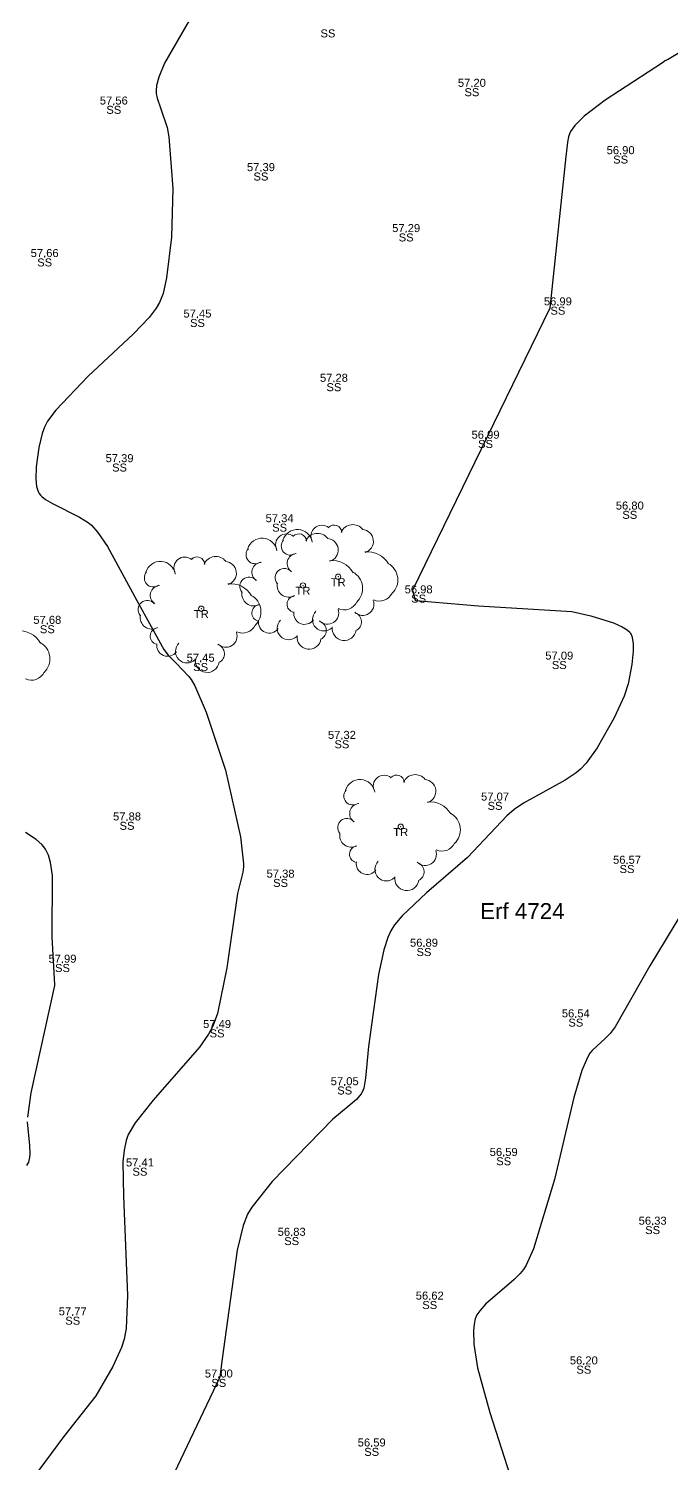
# Model space of a CAD drawing. Header units: metres. Extents: x -244 to 200, y -283 to 282.
# Drawn here: x -27.1 to 33.1, y 30 to 164.5 of the extents above; entities that cross this region are included whole.
import ezdxf
from ezdxf.enums import TextEntityAlignment as Align

# ---------------------------------------------------------------- set-up
doc = ezdxf.new("R2010")
doc.units = ezdxf.units.M
doc.layers.add('CADASTRAL', color=7, linetype='Continuous')
for name, color, linetype, lineweight in [('CONTOURS', 1, 'Continuous', 0), ('DESCRIPTIONS', 1, 'Continuous', 0), ('LEVELS', 1, 'Continuous', 0), ('POINTS', 1, 'Continuous', 0), ('TREES', 14, 'Continuous', 0)]:
    doc.layers.add(name, color=color, linetype=linetype, lineweight=lineweight)
doc.styles.add('Arial', font='arial.ttf', dxfattribs={"height": 1.68})

msp = doc.modelspace()

# ---------------------------------------------------------------- linework, layer by layer
at = {"layer": 'CONTOURS', "color": 6, "linetype": 'Continuous', "lineweight": -3, "flags": 128}
for points in [[(-10.8, 167.47), (-14.39, 161.23), (-14.91, 159.92), (-15.12, 159.14), (-15.17, 158.66), (-15.15, 158.4), (-15.06, 157.96), (-14.73, 156.95), (-14.12, 155.2), (-13.98, 154.33), (-13.59, 149.49), (-13.73, 144.93), (-14.18, 141.11), (-14.51, 139.66), (-14.84, 138.8), (-15.15, 138.27), (-15.82, 137.41), (-17.29, 135.87), (-21.53, 131.9), (-24.55, 128.72), (-25.33, 127.68), (-25.64, 127.13), (-25.85, 126.53), (-26.16, 125.21), (-26.4, 123.41), (-26.43, 122.29), (-26.36, 121.58), (-26.26, 121.19), (-26.19, 121.03), (-26.11, 120.9), (-26, 120.76), (-25.86, 120.62), (-25.52, 120.36), (-24.88, 119.97), (-22.35, 118.7), (-21.52, 118.2), (-21.23, 117.95), (-20.63, 117.26), (-19.72, 115.94), (-16.98, 110.9), (-14.43, 106.3), (-14.02, 105.75), (-13.3, 105.02), (-12.09, 103.78), (-11.87, 103.48), (-11.55, 102.89), (-10.46, 100.42), (-8.66, 95), (-7.24, 88.73), (-6.97, 86.21), (-6.98, 85.92), (-7.05, 85.44), (-7.53, 83.44), (-8.54, 76.47), (-9.4, 72.19), (-9.84, 70.99), (-10.24, 70.24), (-11.1, 69.02), (-15.43, 64.06), (-17.13, 61.93), (-17.8, 60.79), (-17.85, 60.65), (-17.96, 60.3), (-18.15, 59.37), (-18.28, 58.28), (-18.23, 55.06), (-17.84, 45.75), (-17.98, 42.66), (-18.16, 41.67), (-18.42, 40.9), (-19.23, 39.1), (-20.8, 36.35), (-23.83, 32.53), (-26.15, 29.4)], [(32.58, 161.49), (32.77, 161.59), (35.99, 163.53)], [(32.58, 161.49), (32.28, 161.28), (26.91, 157.77), (24.96, 156.27), (24.09, 155.4), (23.68, 154.83), (23.57, 154.6), (23.48, 154.32), (23.38, 153.83), (23.25, 152.5), (21.73, 138.28), (8.85, 111.86), (9.1, 110.91), (9.18, 110.9), (15.05, 110.4), (23.79, 109.85), (25.59, 109.45), (27.69, 108.8), (28.51, 108.43), (28.99, 108.13), (29.22, 107.92), (29.3, 107.81), (29.36, 107.69), (29.41, 107.55), (29.49, 107.22), (29.53, 106.82), (29.53, 106.14), (29.41, 104.9), (29.07, 103.09), (28.69, 101.92), (27.77, 99.89), (26.17, 97.08), (25.15, 95.66), (24.61, 95.07), (24.2, 94.73), (23.17, 94.05), (19.27, 91.9), (18.38, 91.29), (17.71, 90.7), (14.01, 86.82), (10.18, 83.51), (7.9, 81.35), (7.18, 80.49), (6.83, 79.95), (6.54, 79.32), (6.17, 78.16), (5.67, 75.83), (4.73, 69.1), (4.47, 66.14), (4.29, 65.19), (4.18, 64.89), (4.06, 64.66), (3.91, 64.46), (3.61, 64.14), (2.85, 63.48), (1.4, 62.29), (-4.28, 56.44), (-6.2, 54.03), (-6.59, 53.39), (-6.99, 52.33), (-7.57, 50.02), (-8.97, 39.83), (-9.18, 38.12), (-9.21, 38.05), (-15.91, 24.01)], [(34.17, 81.73), (31.12, 76.67), (27.86, 70.95), (27.38, 70.3), (26.95, 69.88), (25.69, 68.72), (25.49, 68.47), (25.26, 68.06), (24.75, 66.84), (23.99, 64.33), (22.16, 56.65), (20.19, 50.14), (19.51, 48.61), (19.26, 48.19), (18.95, 47.82), (18.35, 47.23), (15.71, 44.94), (15.16, 44.34), (14.89, 43.95), (14.74, 43.59), (14.63, 43.07), (14.58, 42.5), (14.61, 41.21), (14.96, 38.98), (16.1, 34.8), (19.08, 25.56)]]:
    msp.add_lwpolyline(points, dxfattribs=at)
at = {"layer": 'CONTOURS', "color": 1, "linetype": 'Continuous', "lineweight": -3, "flags": 128}
for points in [[(-24.66, 74.81), (-24.67, 74.9), (-24.91, 79.35), (-24.89, 85.13), (-25.07, 86.35), (-25.26, 87.03), (-25.52, 87.58), (-25.68, 87.8), (-25.89, 88.02), (-26.4, 88.48), (-27.4, 89.15)], [(-27.2, 62.49), (-26.86, 64.77), (-24.66, 74.81)], [(-27.29, 57.96), (-27.1, 58.27), (-27.06, 58.4), (-27, 58.69), (-26.98, 59.03), (-27, 59.81), (-27.21, 62.03)]]:
    msp.add_lwpolyline(points, dxfattribs=at)
at = {"layer": 'POINTS', "color": 1, "linetype": 'Continuous', "lineweight": 0}
for p in [(14.43, 159.02), (-19.13, 157.36), (28.37, 152.71), (-5.34, 151.12), (8.27, 145.41), (-25.61, 143.07), (22.49, 138.54), (-11.29, 137.4), (1.5, 131.38), (15.71, 126.05), (-18.59, 123.85), (29.23, 119.41), (-3.59, 118.22), (1.9, 113.11), (-1.4, 112.29), (9.44, 111.56), (-10.93, 110.12), (-25.36, 108.7), (-10.99, 105.15), (22.62, 105.35), (2.25, 97.92), (16.6, 92.14), (-17.89, 90.28), (7.76, 89.69), (28.97, 86.22), (-3.5, 84.92), (9.94, 78.45), (-23.94, 76.95), (24.17, 71.83), (-9.45, 70.83), (2.51, 65.47), (-16.68, 57.86), (17.41, 58.84), (-2.46, 51.36), (31.37, 52.4), (10.48, 45.38), (-22.98, 43.91), (24.92, 39.31), (-9.29, 38.08), (5.04, 31.62)]:
    msp.add_point(p, dxfattribs=at)
at = {"layer": 'TREES', "color": 3, "linetype": 'Continuous', "lineweight": 0}
for centre in [(1.9, 113.11), (-1.4, 112.29), (-10.93, 110.12), (7.76, 89.69)]:
    msp.add_circle(centre, 0.25, dxfattribs=at)
for centre, radius, start, end in [((-2.95, 116.11), 1.02, 50.0988, 209.3211), ((-1.92, 116.13), 1.41, 8.8098, 163.5621), ((-1.79, 116.41), 0.727, 2.5144, 136.3735), ((-0.04, 115.99), 1.19, 38.7034, 156.0958), ((0.36, 116.92), 1.02, 50.0988, 209.3211), ((1.51, 117.23), 0.727, 2.5144, 136.3735), ((3.27, 116.81), 1.19, 38.7034, 156.0958), ((4.1, 116.43), 1.1, 287.2998, 86.6061), ((-5.89, 115.18), 0.846, 138.2563, 305.4538), ((-5.23, 115.32), 1.41, 8.8098, 163.5621), ((-2.59, 115.99), 0.846, 138.2563, 305.4538), ((0.8, 115.61), 1.1, 287.2998, 86.6061), ((-14.76, 113.14), 1.41, 8.8098, 163.5621), ((-12.48, 113.94), 1.02, 50.0988, 209.3211), ((-11.33, 114.24), 0.727, 2.5144, 136.3735), ((-9.57, 113.82), 1.19, 38.7034, 156.0958), ((-8.74, 113.44), 1.1, 287.2998, 86.6061), ((-5.26, 113.54), 0.925, 93.9554, 236.7311), ((-1.96, 114.36), 0.925, 93.9554, 236.7311), ((1.37, 112.41), 2.22, 29.2002, 97.1317), ((4.68, 113.23), 2.22, 29.2002, 97.1317), ((5.73, 112.82), 1.76, 313.3697, 60.9112), ((-15.42, 113), 0.846, 138.2563, 305.4538), ((-6.45, 112.22), 0.862, 39.7102, 219.2347), ((-3.15, 113.03), 0.862, 39.7102, 219.2347), ((2.43, 112.01), 1.76, 313.3697, 60.9112), ((-14.79, 111.37), 0.925, 93.9554, 236.7311), ((-8.16, 110.24), 2.22, 29.2002, 97.1317), ((-6.04, 111.46), 1.08, 167.4392, 299.7281), ((-2.74, 112.28), 1.08, 167.4392, 299.7281), ((5.76, 112.16), 1.33, 245.4785, 333.9375), ((-15.99, 110.04), 0.862, 39.7102, 219.2347), ((-7.1, 109.83), 1.76, 313.3697, 60.9112), ((-5.41, 109.72), 0.783, 97.0697, 257.1086), ((-2.11, 110.54), 0.783, 97.0697, 257.1086), ((2.46, 111.34), 1.33, 245.4785, 333.9375), ((4.2, 110.54), 1.05, 224.8531, 20.0892), ((-15.57, 109.29), 1.08, 167.4392, 299.7281), ((-4.55, 108.85), 1.02, 171.1113, 323.8817), ((-2.74, 108.29), 1.08, 134.732, 314.2886), ((-1.25, 109.67), 1.02, 171.1113, 323.8817), ((0.57, 109.11), 1.08, 134.732, 314.2886), ((0.9, 109.72), 1.05, 224.8531, 20.0892), ((-0.11, 108.08), 0.897, 294.7011, 72.4516), ((3.19, 108.89), 0.897, 294.7011, 72.4516), ((-27.94, 105.82), 2.22, 29.2002, 97.1317), ((-14.94, 107.55), 0.783, 97.0697, 257.1086), ((-8.63, 107.55), 1.05, 224.8531, 20.0892), ((-7.07, 109.17), 1.33, 245.4785, 333.9375), ((-0.83, 107.45), 1.13, 172.3982, 351.7148), ((2.47, 108.27), 1.13, 172.3982, 351.7148), ((-26.88, 105.41), 1.76, 313.3697, 60.9112), ((-14.09, 106.68), 1.02, 171.1113, 323.8817), ((-12.27, 106.12), 1.08, 134.732, 314.2886), ((-9.65, 105.9), 0.897, 294.7011, 72.4516), ((-10.37, 105.28), 1.13, 172.3982, 351.7148), ((-26.85, 104.75), 1.33, 245.4785, 333.9375), ((3.94, 92.71), 1.41, 8.8098, 163.5621), ((6.21, 93.5), 1.02, 50.0988, 209.3211), ((7.37, 93.81), 0.727, 2.5144, 136.3735), ((9.12, 93.38), 1.19, 38.7034, 156.0958), ((9.96, 93.01), 1.1, 287.2998, 86.6061), ((3.27, 92.57), 0.846, 138.2563, 305.4538), ((3.9, 90.93), 0.925, 93.9554, 236.7311), ((10.53, 89.8), 2.22, 29.2002, 97.1317), ((2.71, 89.61), 0.862, 39.7102, 219.2347), ((11.59, 89.4), 1.76, 313.3697, 60.9112), ((3.12, 88.85), 1.08, 167.4392, 299.7281), ((3.75, 87.11), 0.783, 97.0697, 257.1086), ((10.06, 87.11), 1.05, 224.8531, 20.0892), ((11.62, 88.73), 1.33, 245.4785, 333.9375), ((4.61, 86.24), 1.02, 171.1113, 323.8817), ((6.42, 85.69), 1.08, 134.732, 314.2886), ((9.05, 85.47), 0.897, 294.7011, 72.4516), ((8.33, 84.84), 1.13, 172.3982, 351.7148)]:
    msp.add_arc(centre, radius, start, end, dxfattribs=at)

# ---------------------------------------------------------------- texts
at = {"layer": 'CADASTRAL', "color": 1, "linetype": 'Continuous', "lineweight": 0, "style": 'Arial'}
msp.add_text('Erf 4724', height=1.5, dxfattribs=at).set_placement((19.16, 81.78), align=Align.MIDDLE_CENTER)
at = {"layer": 'DESCRIPTIONS', "color": 9, "linetype": 'Continuous', "lineweight": -3, "style": 'Arial'}
for s, p in [('SS', (0.94, 164.4)), ('SS', (14.43, 158.89)), ('SS', (-19.13, 157.24)), ('SS', (28.37, 152.58)), ('SS', (-5.34, 150.99)), ('SS', (8.27, 145.28)), ('SS', (-25.61, 142.94)), ('SS', (-11.29, 137.27)), ('SS', (22.49, 138.42)), ('SS', (1.5, 131.25)), ('SS', (15.71, 125.93)), ('SS', (-18.59, 123.72)), ('SS', (29.23, 119.29)), ('SS', (-3.59, 118.09)), ('TR', (1.9, 112.98)), ('TR', (-1.4, 112.17)), ('SS', (9.44, 111.44)), ('TR', (-10.93, 110)), ('SS', (-25.36, 108.57)), ('SS', (-10.99, 105.03)), ('SS', (22.62, 105.22)), ('SS', (2.25, 97.79)), ('SS', (16.6, 92.02)), ('SS', (-17.89, 90.15)), ('TR', (7.76, 89.56)), ('SS', (28.97, 86.1)), ('SS', (-3.5, 84.8)), ('SS', (9.94, 78.32)), ('SS', (-23.94, 76.83)), ('SS', (24.17, 71.71)), ('SS', (-9.45, 70.7)), ('SS', (2.51, 65.35)), ('SS', (17.41, 58.72)), ('SS', (-16.68, 57.74)), ('SS', (-2.46, 51.24)), ('SS', (31.37, 52.27)), ('SS', (10.48, 45.25)), ('SS', (-22.98, 43.78)), ('SS', (24.92, 39.19)), ('SS', (-9.29, 37.95)), ('SS', (5.04, 31.49))]:
    msp.add_text(s, height=0.75, dxfattribs=at).set_placement(p, align=Align.TOP_CENTER)
at = {"layer": 'LEVELS', "color": 6, "linetype": 'Continuous', "lineweight": -3, "style": 'Arial'}
for s, p in [('57.20', (14.43, 159.02)), ('57.56', (-19.13, 157.36)), ('56.90', (28.37, 152.71)), ('57.39', (-5.34, 151.12)), ('57.29', (8.27, 145.41)), ('57.66', (-25.61, 143.07)), ('56.99', (22.49, 138.54)), ('57.45', (-11.29, 137.4)), ('57.28', (1.5, 131.38)), ('56.99', (15.71, 126.05)), ('57.39', (-18.59, 123.85)), ('56.80', (29.23, 119.41)), ('57.34', (-3.59, 118.22)), ('56.98', (9.44, 111.56)), ('57.68', (-25.36, 108.7)), ('57.45', (-10.99, 105.15)), ('57.09', (22.62, 105.35)), ('57.32', (2.25, 97.92)), ('57.07', (16.6, 92.14)), ('57.88', (-17.89, 90.28)), ('56.57', (28.97, 86.22)), ('57.38', (-3.5, 84.92)), ('56.89', (9.94, 78.45)), ('57.99', (-23.94, 76.95)), ('56.54', (24.17, 71.83)), ('57.49', (-9.45, 70.83)), ('57.05', (2.51, 65.47)), ('56.59', (17.41, 58.84)), ('57.41', (-16.68, 57.86)), ('56.33', (31.37, 52.4)), ('56.83', (-2.46, 51.36)), ('56.62', (10.48, 45.38)), ('57.77', (-22.98, 43.91)), ('56.20', (24.92, 39.31)), ('57.00', (-9.29, 38.08)), ('56.59', (5.04, 31.62))]:
    msp.add_text(s, height=0.75, dxfattribs=at).set_placement(p, align=Align.CENTER)

doc.saveas('drawing.dxf')
